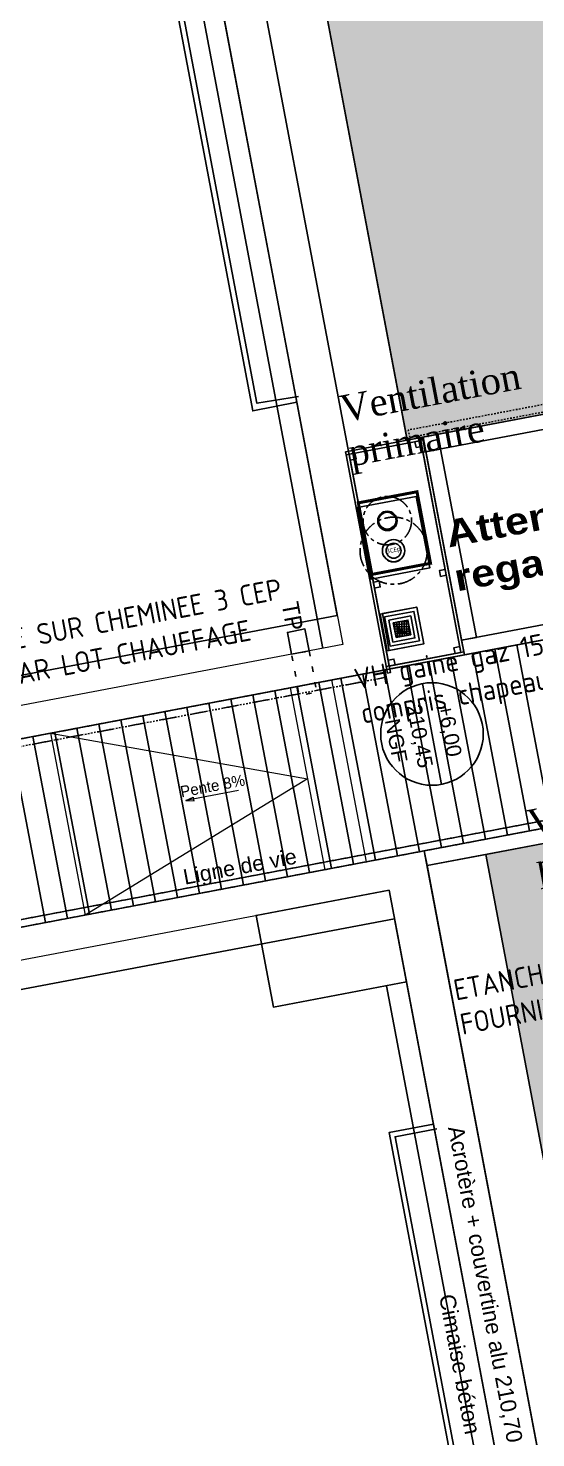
# Model space of a CAD drawing. Header units: centimetres. Extents: x 187368 to 251255, y -383447 to -322514.
# Drawn here: x 214397 to 217798, y -355529 to -346085 of the extents above; entities that cross this region are included whole.
import ezdxf

# ---------------------------------------------------------------- set-up
doc = ezdxf.new("R2010")
doc.units = ezdxf.units.CM
for name, pattern in [('CONTINU', [0]), ('prelem_euev', [2, 1.25, -0.25, 0.25, -0.25]), ('Style de ligne -1', [0.41664, 0.20828, -0.20836]), ('Style de ligne -5', [0.20828, 0.069425, -0.138855])]:
    doc.linetypes.add(name, pattern=pattern)
doc.layers.get('0').update_dxf_attribs({"color": 252})
for name, color, linetype in [('3-BAT C-Niveau 2', 252, 'Continuous'), ('prlm-EAU-EF', 161, 'Continuous'), ('prlm-EAU-EUEV', 25, 'Continuous'), ('prlm-MOD-PB', 123, 'Continuous')]:
    doc.layers.add(name, color=color, linetype=linetype)
doc.layers.add('prlm-ZEROPLOT', color=254, linetype='Continuous', plot=False)
doc.styles.add('Arial', font='arial.ttf', dxfattribs={"height": 100})
doc.styles.add('Futura Std Book', font='')
doc.styles.add('Geneva', font='arial.ttf')
doc.styles.add('Helvetica', font='arial.ttf')
doc.styles.add('prlm-chauff', font='trebucbi.ttf', dxfattribs={"height": 18})
doc.styles.add('prlm-eau-ef', font='ariblk.ttf', dxfattribs={"height": 18})
doc.styles.add('prlm-eau-euev', font='pala.ttf', dxfattribs={"height": 18})
doc.styles.get("Standard").update_dxf_attribs({"font": 'isocp.shx', "height": 100})
doc.styles.get('Futura Std Book').set_extended_font_data('Futura Std Book')

# ---------------------------------------------------------------- blocks, each defined once
blk = doc.blocks.new('Groupe-3-1')
at = {"insert": (14927.41, -46537.56), "char_height": 11.327, "attachment_point": 1, "rotation": 280.43908, "line_spacing_factor": 0.962448, "style": 'Futura Std Book'}
blk.add_mtext('TP', dxfattribs=at)
blk = doc.blocks.new('Groupe-4-1')
at = {"linetype": 'Continuous', "flags": 128}
blk.add_lwpolyline([(14922.97, -46573.61), (14920.18, -46558.88), (14931.97, -46556.64), (14934.76, -46571.38)], close=True, dxfattribs=at)
at = {"linetype": 'Style de ligne -5', "ltscale": 50.8, "flags": 128}
blk.add_lwpolyline([(14934.76, -46571.38), (14939.97, -46598.89), (14928.17, -46601.13), (14922.96, -46573.62)], close=True, dxfattribs=at)
blk.add_blockref('Groupe-3-1', (0, 0))
blk = doc.blocks.new('Groupe-8-1')
at = {"linetype": 'Continuous'}
for p, q in [((14943.98, -46569.64), (14648.45, -45009.16)), ((15445.33, -49218.09), (14986.57, -46795.63))]:
    blk.add_line(p, q, dxfattribs=at)
blk = doc.blocks.new('Groupe-221-1')
at = {"linetype": 'Continuous', "flags": 128}
for points in [[(15010.71, -46428.19), (15310.45, -46371.42), (15312.31, -46381.25), (15012.57, -46438.01)], [(15010.1, -46430.34), (14959.6, -46439.9), (14959.23, -46437.94), (15009.73, -46428.37)], [(15036.49, -46572.36), (15009.24, -46428.47), (15011.2, -46428.1), (15038.45, -46571.98)], [(14962.31, -46443.46), (14961.56, -46439.53), (14965.49, -46438.79), (14966.24, -46442.72)], [(15006.42, -46435.11), (15005.68, -46431.18), (15009.61, -46430.43), (15010.35, -46434.36)], [(15013.06, -46437.92), (15022.89, -46436.06), (15046.8, -46562.31), (15036.97, -46564.17)], [(14987.31, -46586.24), (14959.59, -46439.85), (14961.55, -46439.47), (14989.28, -46585.87)], [(15036.97, -46564.17), (15336.22, -46507.5), (15338.08, -46517.32), (15038.83, -46574)], [(15022.77, -46521.41), (15022.02, -46517.48), (15025.95, -46516.74), (15026.7, -46520.67)], [(14978.54, -46529.18), (14977.8, -46525.25), (14981.73, -46524.5), (14982.47, -46528.43)], [(14983.83, -46546.34), (15006.87, -46541.97), (15011.53, -46566.61), (14988.49, -46570.98)], [(15032.56, -46573.1), (15031.81, -46569.17), (15035.74, -46568.42), (15036.49, -46572.36)], [(15038.83, -46573.96), (14986.85, -46583.81), (14986.48, -46581.84), (15038.45, -46572)], [(14988.44, -46581.47), (14987.7, -46577.54), (14991.63, -46576.79), (14992.37, -46580.72)]]:
    blk.add_lwpolyline(points, close=True, dxfattribs=at)
at = {"linetype": 'Style de ligne -1', "ltscale": 50.8, "flags": 128}
blk.add_lwpolyline([(14985.56, -46584.06), (14986.49, -46588.97), (14353.05, -46708.93), (14352.12, -46704.02)], close=True, dxfattribs=at)
at = {"linetype": 'Continuous'}
for centre, radius in [((14987.21, -46484.23), 6.5), ((14991.38, -46504.16), 7.5)]:
    blk.add_circle(centre, radius, dxfattribs=at)
blk = doc.blocks.new('Groupe-254-1')
at = {"linetype": 'Continuous'}
blk.add_line((15023.48, -46660.76), (15010.69, -46593.22), dxfattribs=at)
blk.add_circle((15017.09, -46626.99), 34.37, dxfattribs=at)
at = {"insert": (15013.97, -46627.47), "char_height": 10.069, "width": 91.6838, "attachment_point": 2, "rotation": 280.72359, "line_spacing_factor": 0.962448, "style": 'Arial'}
blk.add_mtext('210,45\\PNGF', dxfattribs=at)
at = {"insert": (15030.71, -46606.13), "char_height": 10.069, "attachment_point": 1, "rotation": 280.72359, "line_spacing_factor": 0.962448, "style": 'Arial'}
blk.add_mtext('+6,00', dxfattribs=at)
blk = doc.blocks.new('Groupe-257-1')
at = {"linetype": 'Continuous', "lineweight": 18}
for p, q in [((14887.37, -46664.9), (14852.12, -46671.58)), ((14852.12, -46671.58), (14857.19, -46669.33)), ((14852.12, -46671.58), (14857.66, -46671.82)), ((14857.19, -46669.33), (14857.42, -46670.57)), ((14857.66, -46671.82), (14857.42, -46670.57))]:
    blk.add_line(p, q, dxfattribs=at)
blk = doc.blocks.new('xi.vhgaz')
at = {"layer": 'prlm-MOD-PB'}
h = blk.add_hatch(dxfattribs=at)
h.set_pattern_fill('ANSI37', color=256, scale=0.5, angle=36.16184, style=0)
h.set_pattern_definition([(81.161841, (11122.5579, 22597.7274), (-1.56865046, 0.2439098), []), (171.161841, (11122.5579, 22597.7274), (-0.2439098, -1.56865046), [])])
h.paths.add_polyline_path([(5, -15), (15, -15), (15, -5), (5, -5)])
at = {"layer": 'prlm-MOD-PB', "linetype": 'CONTINU'}
blk.add_hatch(color=256, dxfattribs=at).paths.add_polyline_path([(6.81, -6.7), (8.77, -10.6), (12.71, -12.7), (6.81, -12.7)], flags=16)
for p, q in [((5, -5), (15, -5)), ((5, -15), (5, -5)), ((6.81, -6.7), (6.81, -12.7)), ((8.77, -10.6), (6.81, -6.7)), ((15, -5), (15, -15)), ((15, -15), (5, -15)), ((6.81, -12.7), (12.71, -12.7)), ((12.71, -12.7), (8.77, -10.6))]:
    blk.add_line(p, q, dxfattribs=at)
at = {"layer": 'prlm-MOD-PB'}
for points in [[(-2.57, 2.41), (22.43, 2.41), (22.43, -22.59), (-2.57, -22.59)], [(0, -20), (20, -20), (20, 0), (0, 0)], [(2.43, -2.59), (17.43, -2.59), (17.43, -17.59), (2.43, -17.59)], [(5, -15), (15, -15), (15, -5), (5, -5)]]:
    blk.add_lwpolyline(points, close=True, dxfattribs=at)
blk = doc.blocks.new('xi.TXT-VHgaz')
at = {"layer": 'prlm-MOD-PB', "insert": (0, 0), "char_height": 14, "width": 278.8522, "attachment_point": 1}
blk.add_mtext('VH gaine gaz 150 cm²\\Pcompris chapeau pare pluie', dxfattribs=at)
blk = doc.blocks.new('xi.vp125')
at = {"layer": 'prlm-EAU-EUEV', "lineweight": 5}
h = blk.add_hatch(color=0, dxfattribs=at)
h.paths.add_polyline_path([(6.25, 0, 1), (-6.25, 0, 1)])
h.paths.add_polyline_path([(5.625, 0, 1), (-5.625, 0, 1)], flags=16)
at = {"layer": 'prlm-EAU-EUEV', "color": 0, "lineweight": 5}
for radius in [6.25, 5.625]:
    blk.add_circle((0, 0), radius, dxfattribs=at)
at = {"layer": 'prlm-ZEROPLOT', "linetype": 'prelem_euev', "ltscale": 10}
blk.add_circle((0, 0), 16.243, dxfattribs=at)
blk = doc.blocks.new('xi.vp125mod')
at = {"layer": 'prlm-MOD-PB', "lineweight": 5}
h = blk.add_hatch(color=0, dxfattribs=at)
h.paths.add_polyline_path([(6.25, 0, 1), (-6.25, 0, 1)])
h.paths.add_polyline_path([(5.625, 0, 1), (-5.625, 0, 1)], flags=16)
at = {"layer": 'prlm-MOD-PB', "color": 0, "lineweight": 5}
for radius in [6.25, 5.625]:
    blk.add_circle((0, 0), radius, dxfattribs=at)
at = {"layer": 'prlm-ZEROPLOT', "linetype": 'prelem_euev', "ltscale": 10}
blk.add_circle((0, 0), 16.243, dxfattribs=at)
blk = doc.blocks.new('xi.3cep100-150mod')
at = {"layer": 'prlm-MOD-PB', "color": 0}
for radius in [7.5, 5]:
    blk.add_circle((0, 0), radius, dxfattribs=at)
at = {"layer": 'prlm-ZEROPLOT', "linetype": 'prelem_euev', "ltscale": 10}
blk.add_circle((0, 0), 22.5, dxfattribs=at)
at = {"layer": 'prlm-MOD-PB', "color": 0, "insert": (0, 0), "char_height": 3, "width": 9.7815, "attachment_point": 5, "style": 'prlm-chauff'}
blk.add_mtext('\\pxqc;3CEp', dxfattribs=at)
blk = doc.blocks.new('xi.txt-3cep')
at = {"layer": 'prlm-MOD-PB', "insert": (0, 0), "char_height": 14, "width": 299.7125, "attachment_point": 1}
blk.add_mtext('\\A1;\\pxql;ETANCHEITE SUR CHEMINEE 3 CEP FOURNIE PAR LOT CHAUFFAGE ', dxfattribs=at)

msp = doc.modelspace()

# ---------------------------------------------------------------- hatches: boundary and pattern name
at = {"layer": '3-BAT C-Niveau 2', "linetype": 'Continuous', "lineweight": 18}
h = msp.add_hatch(dxfattribs=at)
h.set_pattern_fill('TOITURE TERRASSE', color=256, scale=10, style=0, pattern_type=2)
h.set_pattern_definition([(348.838657137, (264632939.5, 71214998.92), (89.223062904, 83.81872092), [5, -302.6575])])
h.paths.add_polyline_path([(231867.9, -355378.8), (229227.6, -341436.5), (216007.9, -343940.1), (216936.8, -348844.9), (219937.8, -348276), (219380.8, -345334.7), (227175.3, -343858.4), (229068, -353852.6), (219820.5, -355604.5), (219010.4, -351327), (217462.4, -351620.2), (218648.3, -357882.3)])
h = msp.add_hatch(dxfattribs=at)
h.set_pattern_fill('TOITURE TERRASSE-1', color=256, scale=10, style=0, pattern_type=2)
h.set_pattern_definition([(348.838657137, (264632942.03, 71214998.43), (89.223062904, 83.81872092), [5, -302.6575]), (348.838657137, (264632942.15, 71214998.4), (89.223062904, 83.81872092), [5, -302.6575]), (348.838657137, (264632944.97, 71214997.85), (89.223062904, 83.81872092), [5, -302.6575]), (348.838657137, (264632945.09, 71214997.82), (89.223062904, 83.81872092), [5, -302.6575]), (318.83865714, (264632939.5, 71214998.92), (208.77989109, 33.989630885), [5, -167.4025]), (318.83865714, (264632940.59, 71214997.97), (208.77989109, 33.989630885), [5, -167.4025]), (318.83865714, (264632940.69, 71214997.89), (208.77989109, 33.989630885), [5, -167.4025]), (318.83865714, (264632942.45, 71214996.35), (208.77989109, 33.989630885), [5, -167.4025]), (318.83865714, (264632942.54, 71214996.27), (208.77989109, 33.989630885), [5, -167.4025]), (278.838657137, (264632887.91, 71215057.57), (130.884040778, -148.235640366), [5, -290.275]), (278.838657137, (264632888.05, 71215056.65), (130.884040778, -148.235640366), [5, -290.275]), (278.838657137, (264632888.07, 71215056.52), (130.884040778, -148.235640366), [5, -290.275]), (278.838657137, (264632888.54, 71215053.53), (130.884040778, -148.235640366), [5, -290.275]), (278.838657137, (264632888.56, 71215053.4), (130.884040778, -148.235640366), [5, -290.275]), (268.83865714, (264632887.91, 71215057.57), (167.92873515, -106.51143655), [5, -171.53]), (268.83865714, (264632887.9, 71215057.04), (167.92873515, -106.51143655), [5, -171.53]), (268.83865714, (264632887.9, 71215056.91), (167.92873515, -106.51143655), [5, -171.53]), (268.83865714, (264632887.86, 71215054.88), (167.92873515, -106.51143655), [5, -171.53]), (268.83865714, (264632887.85, 71215054.75), (167.92873515, -106.51143655), [5, -171.53])])
h.paths.add_polyline_path([(231867.9, -355378.8), (229227.6, -341436.5), (216007.9, -343940.1), (216936.8, -348844.9), (219937.8, -348276), (219380.8, -345334.7), (227175.3, -343858.4), (229068, -353852.6), (219820.5, -355604.5), (219010.4, -351327), (217462.4, -351620.2), (218648.3, -357882.3)])

# ---------------------------------------------------------------- linework, layer by layer
at = {"layer": '3-BAT C-Niveau 2', "linetype": 'Continuous'}
for p, q in [((216820, -350378.1), (220883.3, -349608.6)), ((217229.5, -350300.6), (217460.2, -351518.8)), ((217376.9, -350272.6), (217607.6, -351490.9)), ((217524.3, -350244.7), (217755, -351463)), ((217671.6, -350216.8), (217902.4, -351435.1)), ((216787.4, -350384.3), (217018.1, -351602.6)), ((216934.7, -350356.4), (217165.5, -351574.7)), ((217082.1, -350328.5), (217312.8, -351546.8)), ((216345.2, -350468), (216575.9, -351686.3)), ((216492.6, -350440.1), (216723.3, -351658.4)), ((216640, -350412.2), (216870.7, -351630.5)), ((215755.7, -350579.7), (215986.4, -351798)), ((215903.1, -350551.8), (216133.8, -351770)), ((216050.5, -350523.8), (216281.2, -351742.1)), ((216197.8, -350495.9), (216428.6, -351714.2)), ((215313.6, -350663.4), (215544.3, -351881.7)), ((215460.9, -350635.5), (215691.7, -351853.8)), ((215608.3, -350607.6), (215839, -351825.9)), ((214871.4, -350747.1), (215102.1, -351965.4)), ((215018.8, -350719.2), (215249.5, -351937.5)), ((215166.2, -350691.3), (215396.9, -351909.6)), ((214281.9, -350858.8), (214512.6, -352077.1)), ((214429.3, -350830.9), (214660, -352049.1)), ((214576.7, -350802.9), (214807.4, -352021.2)), ((214724, -350775), (214954.8, -351993.3)), ((210751.9, -352738.4), (218843.1, -351206.1))]:
    msp.add_line(p, q, dxfattribs=at)
at = {"layer": '3-BAT C-Niveau 2', "linetype": 'Continuous', "lineweight": 18}
for p, q in [((216662.7, -351669.9), (216432, -350451.6)), ((216153, -350504.4), (216383.7, -351722.7)), ((214547.4, -350808.5), (214778.1, -352026.8)), ((214547.4, -350808.5), (216268.3, -351113.6)), ((216268.3, -351113.6), (214778.1, -352026.8))]:
    msp.add_line(p, q, dxfattribs=at)
at = {"layer": '3-BAT C-Niveau 2', "linetype": 'Continuous', "lineweight": 18, "flags": 128}
msp.add_lwpolyline([(210453, -351583.9), (216820, -350378.1), (215540.5, -343621.5), (229546.2, -340969.1), (232335.4, -355697.4), (218329.7, -358349.7), (217050.7, -351596.4), (210683.7, -352802.2), (210723.9, -353014.4), (216815.8, -351860.7), (218106.7, -358676.9), (232645.8, -355923.5), (229752.4, -340645.1), (215213.2, -343398.5), (216504.1, -350214.9), (210412.2, -351368.6), (210427.3, -351448)], close=True, dxfattribs=at)
at = {"layer": '3-BAT C-Niveau 2', "linetype": 'Continuous', "flags": 128}
for points in [[(216007.9, -343940.1), (216940.5, -348864.6), (217027.7, -348848), (217296.5, -350267.3), (216816.3, -350358.2), (215540.5, -343621.5), (229546.2, -340969.1), (232335.4, -355697.4), (218329.7, -358349.7), (217069.3, -351694.6), (217462.4, -351620.2), (218648.3, -357882.3), (231867.9, -355378.8), (229227.6, -341436.5)], [(231867.9, -355378.8), (229227.6, -341436.5), (216007.9, -343940.1), (216936.8, -348844.9), (219937.8, -348276), (219380.8, -345334.7), (227175.3, -343858.4), (229068, -353852.6), (219820.5, -355604.5), (219010.4, -351327), (217462.4, -351620.2), (218648.3, -357882.3)], [(216196.3, -348589.5), (215901.9, -348648.9), (214863, -343163.1), (217491.2, -342661.7), (217547, -342956.5), (215213.2, -343398.5)], [(227175.3, -343858.5), (219380.7, -345334.6), (220214.1, -349735.3), (210453, -351583.9), (210683.7, -352802.2), (218993.8, -351228.4), (219818.9, -355595.8), (229068.1, -353853.3)], [(219090.6, -351210.1), (210683.7, -352802.2), (210453, -351583.9), (220312.4, -349716.7), (219498, -345416.3), (227096.1, -343977.3), (228955, -353793.3), (219904.4, -355507.3)], [(216996.7, -349221.6), (217087.4, -349700.9), (216694.4, -349775.3), (216603.7, -349296)], [(217050.9, -351596.4), (219059.6, -351216), (219078.2, -351314.2), (217069.6, -351694.6)], [(216815.8, -351860.7), (216932.1, -352474.5), (216040.5, -352643.3), (215924.3, -352029.5)], [(220751.7, -358176), (220807.5, -358470.8), (217865.4, -359028), (216815.5, -353484.1), (217112.6, -353427.8), (218106.7, -358676.9)]]:
    msp.add_lwpolyline(points, close=True, dxfattribs=at)
for points in [[(217506.2, -342964.2), (217458.3, -342711.6), (214905.6, -343189.1), (215929.9, -348598), (216207.2, -348551.3)], [(217135.1, -353459.4), (216855.5, -353512.4), (217892.9, -358990), (220763.8, -358446.3), (220714, -358183.2)]]:
    msp.add_lwpolyline(points, dxfattribs=at)
at = {"layer": '3-BAT C-Niveau 2', "linetype": 'Style de ligne -1', "ltscale": 50.8, "flags": 128}
for points in [[(216953.3, -348825.9), (216944, -348776.8), (220054.5, -348187.8), (220063.8, -348236.9)], [(216787.2, -350384.3), (216796.5, -350433.4), (210462.1, -351633), (210452.8, -351583.9)], [(219081.3, -351161), (219090.6, -351210.1), (210683.5, -352802.2), (210674.2, -352753.1)]]:
    msp.add_lwpolyline(points, close=True, dxfattribs=at)
at = {"layer": 'prlm-MOD-PB', "const_width": 20}
msp.add_lwpolyline([(216609, -349265), (217002, -349190.6), (217092.8, -349669.9), (216699.8, -349744.3)], close=True, dxfattribs=at)
at = {"layer": 'prlm-ZEROPLOT'}
msp.add_lwpolyline([(210375.2, -351173.2), (216467.1, -350019.5), (215213.3, -343398.8), (229769.7, -340645.1), (232662.7, -355920.7), (218106.7, -358677.3), (216851.9, -352051.5), (210760.1, -353205.2)], close=True, dxfattribs=at)

# ---------------------------------------------------------------- block references
at = {"layer": '3-BAT C-Niveau 2', "xscale": 10, "yscale": 10, "zscale": 10}
for name in ['Groupe-8-1', 'Groupe-221-1', 'Groupe-4-1', 'Groupe-254-1', 'Groupe-257-1']:
    msp.add_blockref(name, (66931.6, 115456.3), dxfattribs=at)
at = {"layer": 'prlm-EAU-EUEV', "ltscale": 50, "xscale": 10, "yscale": 10, "zscale": 10, "rotation": 10.72360141139323}
msp.add_blockref('xi.vp125', (216803.1, -349384.1), dxfattribs=at)
at = {"layer": 'prlm-MOD-PB', "xscale": 10, "yscale": 10, "zscale": 10, "rotation": 10.72360141139323}
for name, p in [('xi.vp125mod', (216803.1, -349384.1)), ('xi.3cep100-150mod', (216845.5, -349585.7)), ('xi.txt-3cep', (213452, -350268.1)), ('xi.TXT-VHgaz', (216571.2, -350379.1)), ('xi.vhgaz', (216784.4, -350029.1)), ('xi.txt-3cep', (217236.9, -352462.8))]:
    msp.add_blockref(name, p, dxfattribs=at)

# ---------------------------------------------------------------- texts
at = {"layer": '3-BAT C-Niveau 2', "insert": (215625.2, -351124.1), "char_height": 75.52, "attachment_point": 2, "rotation": 10.72639, "line_spacing_factor": 0.962448, "style": 'Futura Std Book'}
msp.add_mtext('Pente 8%', dxfattribs=at)
at = {"layer": '3-BAT C-Niveau 2', "attachment_point": 2}
for s, insert, char_height, width, rotation, line_spacing_factor, style in [('Ligne de vie', (215806, -351651.6), 102.169, 1279.326, 10.72359, 0.834288, 'Helvetica'), ('Acrotère + couvertine alu 210,70 NGF ', (217546, -354664.8), 106.57, 4130.678, 280.65374, 1.060906, 'Geneva'), ('Cimaise béton', (217341.9, -355026.1), 106.57, 1080.414, 280.65374, 1.060906, 'Geneva')]:
    msp.add_mtext(s, dxfattribs=dict(at, insert=insert, char_height=char_height, width=width, rotation=rotation, line_spacing_factor=line_spacing_factor, style=style))
at = {"layer": 'prlm-EAU-EF', "color": 3, "insert": (217180.8, -349387.4), "char_height": 180, "width": 3342.954, "attachment_point": 1, "rotation": 10.7236, "style": 'prlm-eau-ef'}
msp.add_mtext('Attente arrosage DN32\\Pregard au lot VRD', dxfattribs=at)
at = {"layer": 'prlm-MOD-PB', "char_height": 180, "attachment_point": 1, "rotation": 10.7236, "style": 'prlm-eau-euev'}
for insert in [(216473.7, -348549.4), (217729, -351325.9)]:
    msp.add_mtext_dynamic_manual_height_columns('Ventilation primaire', width=221.662, gutter_width=90, heights=[0], dxfattribs=dict(at, insert=insert))

doc.saveas('drawing.dxf')
